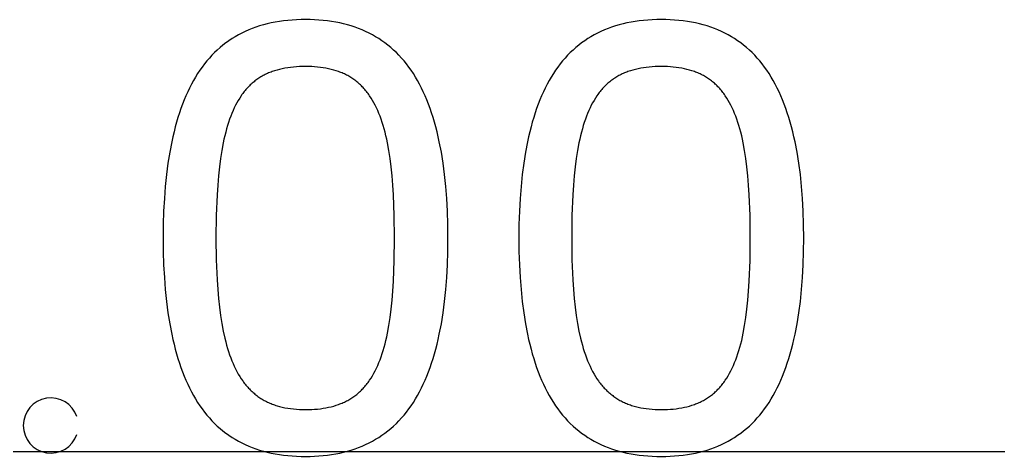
# Model space of a CAD drawing. Extents: x 296 to 1497, y 3 to 304.
# Drawn here: x 1462.85 to 1469.66, y 58.35 to 61.39 of the extents above; entities that cross this region are included whole.
import ezdxf

# ---------------------------------------------------------------- set-up
doc = ezdxf.new("R2010")
doc.units = 0
doc.layers.add('FLAT_PANELS', color=1, linetype='CONTINUOUS')
doc.layers.add('HELP_LINES', color=3, linetype='CONTINUOUS')

msp = doc.modelspace()

# ---------------------------------------------------------------- linework, layer by layer
at = {"layer": 'FLAT_PANELS'}
msp.add_line((1476.484, 58.3782), (1451.084, 58.3782), dxfattribs=at)
at = {"layer": 'HELP_LINES'}
for p, q in [((1464.6844, 61.3769), (1464.6553, 61.3729)), ((1464.714, 61.3802), (1464.6844, 61.3769)), ((1464.7442, 61.3828), (1464.714, 61.3802)), ((1464.7748, 61.3846), (1464.7442, 61.3828)), ((1464.806, 61.3857), (1464.7748, 61.3846)), ((1464.8377, 61.3861), (1464.806, 61.3857)), ((1464.8693, 61.3857), (1464.8377, 61.3861)), ((1464.9004, 61.3846), (1464.8693, 61.3857)), ((1464.9309, 61.3828), (1464.9004, 61.3846)), ((1464.9609, 61.3802), (1464.9309, 61.3828)), ((1464.9904, 61.3769), (1464.9609, 61.3802)), ((1465.0194, 61.3729), (1464.9904, 61.3769)), ((1467.1627, 61.3769), (1467.1336, 61.3729)), ((1467.1923, 61.3802), (1467.1627, 61.3769)), ((1467.2224, 61.3828), (1467.1923, 61.3802)), ((1467.2531, 61.3846), (1467.2224, 61.3828)), ((1467.2843, 61.3857), (1467.2531, 61.3846)), ((1467.316, 61.3861), (1467.2843, 61.3857)), ((1467.3476, 61.3857), (1467.316, 61.3861)), ((1467.3786, 61.3846), (1467.3476, 61.3857)), ((1467.4092, 61.3828), (1467.3786, 61.3846)), ((1467.4392, 61.3802), (1467.4092, 61.3828)), ((1467.4687, 61.3769), (1467.4392, 61.3802)), ((1467.4976, 61.3729), (1467.4687, 61.3769)), ((1464.4419, 61.3141), (1464.4176, 61.3035)), ((1464.4667, 61.324), (1464.4419, 61.3141)), ((1464.4921, 61.3332), (1464.4667, 61.324)), ((1464.5179, 61.3416), (1464.4921, 61.3332)), ((1464.5444, 61.3494), (1464.5179, 61.3416)), ((1464.5713, 61.3563), (1464.5444, 61.3494)), ((1464.5988, 61.3626), (1464.5713, 61.3563)), ((1464.6268, 61.3681), (1464.5988, 61.3626)), ((1464.6553, 61.3729), (1464.6268, 61.3681)), ((1465.0478, 61.3681), (1465.0194, 61.3729)), ((1465.0757, 61.3626), (1465.0478, 61.3681)), ((1465.1031, 61.3563), (1465.0757, 61.3626)), ((1465.13, 61.3494), (1465.1031, 61.3563)), ((1465.1563, 61.3416), (1465.13, 61.3494)), ((1465.1822, 61.3332), (1465.1563, 61.3416)), ((1465.2075, 61.324), (1465.1822, 61.3332)), ((1465.2322, 61.3141), (1465.2075, 61.324)), ((1465.2565, 61.3035), (1465.2322, 61.3141)), ((1466.9201, 61.3141), (1466.8958, 61.3035)), ((1466.945, 61.324), (1466.9201, 61.3141)), ((1466.9703, 61.3332), (1466.945, 61.324)), ((1466.9962, 61.3416), (1466.9703, 61.3332)), ((1467.0226, 61.3494), (1466.9962, 61.3416)), ((1467.0496, 61.3563), (1467.0226, 61.3494)), ((1467.0771, 61.3626), (1467.0496, 61.3563)), ((1467.1051, 61.3681), (1467.0771, 61.3626)), ((1467.1336, 61.3729), (1467.1051, 61.3681)), ((1467.5261, 61.3681), (1467.4976, 61.3729)), ((1467.554, 61.3626), (1467.5261, 61.3681)), ((1467.5814, 61.3563), (1467.554, 61.3626)), ((1467.6083, 61.3494), (1467.5814, 61.3563)), ((1467.6346, 61.3416), (1467.6083, 61.3494)), ((1467.6604, 61.3332), (1467.6346, 61.3416)), ((1467.6857, 61.324), (1467.6604, 61.3332)), ((1467.7105, 61.3141), (1467.6857, 61.324)), ((1467.7347, 61.3035), (1467.7105, 61.3141)), ((1464.304, 61.2392), (1464.2934, 61.2318)), ((1464.3257, 61.2535), (1464.304, 61.2392)), ((1464.3479, 61.2671), (1464.3257, 61.2535)), ((1464.3706, 61.28), (1464.3479, 61.2671)), ((1464.3938, 61.2921), (1464.3706, 61.28)), ((1464.4176, 61.3035), (1464.3938, 61.2921)), ((1465.2802, 61.2921), (1465.2565, 61.3035)), ((1465.3034, 61.28), (1465.2802, 61.2921)), ((1465.3261, 61.2671), (1465.3034, 61.28)), ((1465.3482, 61.2535), (1465.3261, 61.2671)), ((1465.3699, 61.2392), (1465.3482, 61.2535)), ((1465.391, 61.2241), (1465.3699, 61.2392)), ((1466.7823, 61.2392), (1466.7717, 61.2318)), ((1466.8039, 61.2535), (1466.7823, 61.2392)), ((1466.8261, 61.2671), (1466.8039, 61.2535)), ((1466.8488, 61.28), (1466.8261, 61.2671)), ((1466.8721, 61.2921), (1466.8488, 61.28)), ((1466.8958, 61.3035), (1466.8721, 61.2921)), ((1467.7585, 61.2921), (1467.7347, 61.3035)), ((1467.7817, 61.28), (1467.7585, 61.2921)), ((1467.8043, 61.2671), (1467.7817, 61.28)), ((1467.8265, 61.2535), (1467.8043, 61.2671)), ((1467.8481, 61.2392), (1467.8265, 61.2535)), ((1467.8692, 61.2241), (1467.8481, 61.2392)), ((1464.2228, 61.1746), (1464.2038, 61.1566)), ((1464.2423, 61.1918), (1464.2228, 61.1746)), ((1464.2623, 61.2083), (1464.2423, 61.1918)), ((1464.2829, 61.2241), (1464.2623, 61.2083)), ((1464.2934, 61.2318), (1464.2829, 61.2241)), ((1465.4116, 61.2083), (1465.391, 61.2241)), ((1465.4316, 61.1918), (1465.4116, 61.2083)), ((1465.4512, 61.1746), (1465.4316, 61.1918)), ((1465.4702, 61.1566), (1465.4512, 61.1746)), ((1466.701, 61.1746), (1466.682, 61.1566)), ((1466.7206, 61.1918), (1466.701, 61.1746)), ((1466.7406, 61.2083), (1466.7206, 61.1918)), ((1466.7612, 61.2241), (1466.7406, 61.2083)), ((1466.7717, 61.2318), (1466.7612, 61.2241)), ((1467.8898, 61.2083), (1467.8692, 61.2241)), ((1467.9099, 61.1918), (1467.8898, 61.2083)), ((1467.9294, 61.1746), (1467.9099, 61.1918)), ((1467.9484, 61.1566), (1467.9294, 61.1746)), ((1464.1674, 61.1184), (1464.15, 61.0982)), ((1464.1853, 61.1378), (1464.1674, 61.1184)), ((1464.2038, 61.1566), (1464.1853, 61.1378)), ((1465.4887, 61.1378), (1465.4702, 61.1566)), ((1465.5066, 61.1184), (1465.4887, 61.1378)), ((1465.5241, 61.0982), (1465.5066, 61.1184)), ((1466.6456, 61.1184), (1466.6282, 61.0982)), ((1466.6636, 61.1378), (1466.6456, 61.1184)), ((1466.682, 61.1566), (1466.6636, 61.1378)), ((1467.9669, 61.1378), (1467.9484, 61.1566)), ((1467.9849, 61.1184), (1467.9669, 61.1378)), ((1468.0023, 61.0982), (1467.9849, 61.1184)), ((1464.101, 61.0332), (1464.0857, 61.0101)), ((1464.1168, 61.0556), (1464.101, 61.0332)), ((1464.1331, 61.0773), (1464.1168, 61.0556)), ((1464.15, 61.0982), (1464.1331, 61.0773)), ((1464.6395, 61.0353), (1464.6222, 61.0301)), ((1464.6573, 61.0401), (1464.6395, 61.0353)), ((1464.6756, 61.0443), (1464.6573, 61.0401)), ((1464.6943, 61.048), (1464.6756, 61.0443)), ((1464.7135, 61.0513), (1464.6943, 61.048)), ((1464.733, 61.054), (1464.7135, 61.0513)), ((1464.7531, 61.0563), (1464.733, 61.054)), ((1464.7736, 61.058), (1464.7531, 61.0563)), ((1464.7945, 61.0593), (1464.7736, 61.058)), ((1464.8159, 61.06), (1464.7945, 61.0593)), ((1464.8377, 61.0603), (1464.8159, 61.06)), ((1464.8593, 61.06), (1464.8377, 61.0603)), ((1464.8805, 61.0593), (1464.8593, 61.06)), ((1464.9012, 61.058), (1464.8805, 61.0593)), ((1464.9215, 61.0563), (1464.9012, 61.058)), ((1464.9413, 61.054), (1464.9215, 61.0563)), ((1464.9608, 61.0513), (1464.9413, 61.054)), ((1464.9797, 61.048), (1464.9608, 61.0513)), ((1464.9983, 61.0443), (1464.9797, 61.048)), ((1465.0164, 61.0401), (1464.9983, 61.0443)), ((1465.0341, 61.0353), (1465.0164, 61.0401)), ((1465.0514, 61.0301), (1465.0341, 61.0353)), ((1465.541, 61.0773), (1465.5241, 61.0982)), ((1465.5574, 61.0556), (1465.541, 61.0773)), ((1465.5733, 61.0332), (1465.5574, 61.0556)), ((1465.5886, 61.0101), (1465.5733, 61.0332)), ((1466.5792, 61.0332), (1466.564, 61.0101)), ((1466.595, 61.0556), (1466.5792, 61.0332)), ((1466.6114, 61.0773), (1466.595, 61.0556)), ((1466.6282, 61.0982), (1466.6114, 61.0773)), ((1467.1178, 61.0353), (1467.1004, 61.0301)), ((1467.1356, 61.0401), (1467.1178, 61.0353)), ((1467.1539, 61.0443), (1467.1356, 61.0401)), ((1467.1726, 61.048), (1467.1539, 61.0443)), ((1467.1917, 61.0513), (1467.1726, 61.048)), ((1467.2113, 61.054), (1467.1917, 61.0513)), ((1467.2314, 61.0563), (1467.2113, 61.054)), ((1467.2518, 61.058), (1467.2314, 61.0563)), ((1467.2728, 61.0593), (1467.2518, 61.058)), ((1467.2942, 61.06), (1467.2728, 61.0593)), ((1467.316, 61.0603), (1467.2942, 61.06)), ((1467.3376, 61.06), (1467.316, 61.0603)), ((1467.3587, 61.0593), (1467.3376, 61.06)), ((1467.3794, 61.058), (1467.3587, 61.0593)), ((1467.3997, 61.0563), (1467.3794, 61.058)), ((1467.4196, 61.054), (1467.3997, 61.0563)), ((1467.439, 61.0513), (1467.4196, 61.054)), ((1467.458, 61.048), (1467.439, 61.0513)), ((1467.4766, 61.0443), (1467.458, 61.048)), ((1467.4947, 61.0401), (1467.4766, 61.0443)), ((1467.5124, 61.0353), (1467.4947, 61.0401)), ((1467.5296, 61.0301), (1467.5124, 61.0353)), ((1468.0193, 61.0773), (1468.0023, 61.0982)), ((1468.0356, 61.0556), (1468.0193, 61.0773)), ((1468.0515, 61.0332), (1468.0356, 61.0556)), ((1468.0669, 61.0101), (1468.0515, 61.0332)), ((1464.0709, 60.9862), (1464.0566, 60.9615)), ((1464.0857, 61.0101), (1464.0709, 60.9862)), ((1464.499, 60.9696), (1464.4921, 60.9646)), ((1464.506, 60.9745), (1464.499, 60.9696)), ((1464.513, 60.9792), (1464.506, 60.9745)), ((1464.5201, 60.9837), (1464.513, 60.9792)), ((1464.5273, 60.9881), (1464.5201, 60.9837)), ((1464.5347, 60.9923), (1464.5273, 60.9881)), ((1464.5421, 60.9964), (1464.5347, 60.9923)), ((1464.5496, 61.0003), (1464.5421, 60.9964)), ((1464.5572, 61.0041), (1464.5496, 61.0003)), ((1464.5649, 61.0078), (1464.5572, 61.0041)), ((1464.5728, 61.0113), (1464.5649, 61.0078)), ((1464.5807, 61.0148), (1464.5728, 61.0113)), ((1464.5888, 61.0181), (1464.5807, 61.0148)), ((1464.597, 61.0213), (1464.5888, 61.0181)), ((1464.6053, 61.0243), (1464.597, 61.0213)), ((1464.6222, 61.0301), (1464.6053, 61.0243)), ((1465.0682, 61.0243), (1465.0514, 61.0301)), ((1465.0765, 61.0213), (1465.0682, 61.0243)), ((1465.0846, 61.0181), (1465.0765, 61.0213)), ((1465.0926, 61.0148), (1465.0846, 61.0181)), ((1465.1006, 61.0113), (1465.0926, 61.0148)), ((1465.1084, 61.0078), (1465.1006, 61.0113)), ((1465.1161, 61.0041), (1465.1084, 61.0078)), ((1465.1237, 61.0003), (1465.1161, 61.0041)), ((1465.1312, 60.9964), (1465.1237, 61.0003)), ((1465.1386, 60.9923), (1465.1312, 60.9964)), ((1465.1459, 60.9881), (1465.1386, 60.9923)), ((1465.1531, 60.9837), (1465.1459, 60.9881)), ((1465.1603, 60.9792), (1465.1531, 60.9837)), ((1465.1673, 60.9745), (1465.1603, 60.9792)), ((1465.1742, 60.9696), (1465.1673, 60.9745)), ((1465.1811, 60.9646), (1465.1742, 60.9696)), ((1465.6035, 60.9862), (1465.5886, 61.0101)), ((1465.6178, 60.9615), (1465.6035, 60.9862)), ((1466.5492, 60.9862), (1466.5349, 60.9615)), ((1466.564, 61.0101), (1466.5492, 60.9862)), ((1466.9773, 60.9696), (1466.9704, 60.9646)), ((1466.9842, 60.9745), (1466.9773, 60.9696)), ((1466.9913, 60.9792), (1466.9842, 60.9745)), ((1466.9984, 60.9837), (1466.9913, 60.9792)), ((1467.0056, 60.9881), (1466.9984, 60.9837)), ((1467.0129, 60.9923), (1467.0056, 60.9881)), ((1467.0203, 60.9964), (1467.0129, 60.9923)), ((1467.0278, 61.0003), (1467.0203, 60.9964)), ((1467.0355, 61.0041), (1467.0278, 61.0003)), ((1467.0432, 61.0078), (1467.0355, 61.0041)), ((1467.051, 61.0113), (1467.0432, 61.0078)), ((1467.059, 61.0148), (1467.051, 61.0113)), ((1467.0671, 61.0181), (1467.059, 61.0148)), ((1467.0752, 61.0213), (1467.0671, 61.0181)), ((1467.0835, 61.0243), (1467.0752, 61.0213)), ((1467.1004, 61.0301), (1467.0835, 61.0243)), ((1467.5465, 61.0243), (1467.5296, 61.0301)), ((1467.5547, 61.0213), (1467.5465, 61.0243)), ((1467.5629, 61.0181), (1467.5547, 61.0213)), ((1467.5709, 61.0148), (1467.5629, 61.0181)), ((1467.5788, 61.0113), (1467.5709, 61.0148)), ((1467.5867, 61.0078), (1467.5788, 61.0113)), ((1467.5944, 61.0041), (1467.5867, 61.0078)), ((1467.602, 61.0003), (1467.5944, 61.0041)), ((1467.6095, 60.9964), (1467.602, 61.0003)), ((1467.6169, 60.9923), (1467.6095, 60.9964)), ((1467.6242, 60.9881), (1467.6169, 60.9923)), ((1467.6314, 60.9837), (1467.6242, 60.9881)), ((1467.6385, 60.9792), (1467.6314, 60.9837)), ((1467.6456, 60.9745), (1467.6385, 60.9792)), ((1467.6525, 60.9696), (1467.6456, 60.9745)), ((1467.6594, 60.9646), (1467.6525, 60.9696)), ((1468.0817, 60.9862), (1468.0669, 61.0101)), ((1468.0961, 60.9615), (1468.0817, 60.9862)), ((1464.0294, 60.9099), (1464.0165, 60.883)), ((1464.0428, 60.9361), (1464.0294, 60.9099)), ((1464.0566, 60.9615), (1464.0428, 60.9361)), ((1464.4227, 60.8996), (1464.4169, 60.8928)), ((1464.4285, 60.9063), (1464.4227, 60.8996)), ((1464.4345, 60.9128), (1464.4285, 60.9063)), ((1464.4405, 60.9192), (1464.4345, 60.9128)), ((1464.4467, 60.9254), (1464.4405, 60.9192)), ((1464.4529, 60.9315), (1464.4467, 60.9254)), ((1464.4592, 60.9374), (1464.4529, 60.9315)), ((1464.4656, 60.9431), (1464.4592, 60.9374)), ((1464.4721, 60.9488), (1464.4656, 60.9431)), ((1464.4787, 60.9542), (1464.4721, 60.9488)), ((1464.4854, 60.9595), (1464.4787, 60.9542)), ((1464.4921, 60.9646), (1464.4854, 60.9595)), ((1465.1879, 60.9595), (1465.1811, 60.9646)), ((1465.1945, 60.9542), (1465.1879, 60.9595)), ((1465.2011, 60.9488), (1465.1945, 60.9542)), ((1465.2076, 60.9431), (1465.2011, 60.9488)), ((1465.214, 60.9374), (1465.2076, 60.9431)), ((1465.2203, 60.9315), (1465.214, 60.9374)), ((1465.2265, 60.9254), (1465.2203, 60.9315)), ((1465.2327, 60.9192), (1465.2265, 60.9254)), ((1465.2387, 60.9128), (1465.2327, 60.9192)), ((1465.2447, 60.9063), (1465.2387, 60.9128)), ((1465.2505, 60.8996), (1465.2447, 60.9063)), ((1465.2563, 60.8928), (1465.2505, 60.8996)), ((1465.6317, 60.9361), (1465.6178, 60.9615)), ((1465.6452, 60.9099), (1465.6317, 60.9361)), ((1465.6581, 60.883), (1465.6452, 60.9099)), ((1466.5077, 60.9099), (1466.4948, 60.883)), ((1466.521, 60.9361), (1466.5077, 60.9099)), ((1466.5349, 60.9615), (1466.521, 60.9361)), ((1466.9009, 60.8996), (1466.8952, 60.8928)), ((1466.9068, 60.9063), (1466.9009, 60.8996)), ((1466.9128, 60.9128), (1466.9068, 60.9063)), ((1466.9188, 60.9192), (1466.9128, 60.9128)), ((1466.9249, 60.9254), (1466.9188, 60.9192)), ((1466.9311, 60.9315), (1466.9249, 60.9254)), ((1466.9375, 60.9374), (1466.9311, 60.9315)), ((1466.9439, 60.9431), (1466.9375, 60.9374)), ((1466.9504, 60.9488), (1466.9439, 60.9431)), ((1466.957, 60.9542), (1466.9504, 60.9488)), ((1466.9636, 60.9595), (1466.957, 60.9542)), ((1466.9704, 60.9646), (1466.9636, 60.9595)), ((1467.6661, 60.9595), (1467.6594, 60.9646)), ((1467.6728, 60.9542), (1467.6661, 60.9595)), ((1467.6794, 60.9488), (1467.6728, 60.9542)), ((1467.6859, 60.9431), (1467.6794, 60.9488)), ((1467.6923, 60.9374), (1467.6859, 60.9431)), ((1467.6986, 60.9315), (1467.6923, 60.9374)), ((1467.7048, 60.9254), (1467.6986, 60.9315)), ((1467.7109, 60.9192), (1467.7048, 60.9254)), ((1467.717, 60.9128), (1467.7109, 60.9192)), ((1467.7229, 60.9063), (1467.717, 60.9128)), ((1467.7288, 60.8996), (1467.7229, 60.9063)), ((1467.7346, 60.8928), (1467.7288, 60.8996)), ((1468.11, 60.9361), (1468.0961, 60.9615)), ((1468.1234, 60.9099), (1468.11, 60.9361)), ((1468.1364, 60.883), (1468.1234, 60.9099)), ((1464.0041, 60.8553), (1463.9921, 60.8268)), ((1464.0165, 60.883), (1464.0041, 60.8553)), ((1464.3791, 60.8406), (1464.3691, 60.8243)), ((1464.3894, 60.8563), (1464.3791, 60.8406)), ((1464.3947, 60.8639), (1464.3894, 60.8563)), ((1464.4002, 60.8713), (1464.3947, 60.8639)), ((1464.4056, 60.8786), (1464.4002, 60.8713)), ((1464.4112, 60.8858), (1464.4056, 60.8786)), ((1464.4169, 60.8928), (1464.4112, 60.8858)), ((1465.262, 60.8858), (1465.2563, 60.8928)), ((1465.2676, 60.8786), (1465.262, 60.8858)), ((1465.2731, 60.8713), (1465.2676, 60.8786)), ((1465.2785, 60.8639), (1465.2731, 60.8713)), ((1465.2838, 60.8563), (1465.2785, 60.8639)), ((1465.2942, 60.8406), (1465.2838, 60.8563)), ((1465.3042, 60.8243), (1465.2942, 60.8406)), ((1465.6706, 60.8553), (1465.6581, 60.883)), ((1465.6827, 60.8268), (1465.6706, 60.8553)), ((1466.4823, 60.8553), (1466.4704, 60.8268)), ((1466.4948, 60.883), (1466.4823, 60.8553)), ((1466.8573, 60.8406), (1466.8474, 60.8243)), ((1466.8677, 60.8563), (1466.8573, 60.8406)), ((1466.873, 60.8639), (1466.8677, 60.8563)), ((1466.8784, 60.8713), (1466.873, 60.8639)), ((1466.8839, 60.8786), (1466.8784, 60.8713)), ((1466.8895, 60.8858), (1466.8839, 60.8786)), ((1466.8952, 60.8928), (1466.8895, 60.8858)), ((1467.7402, 60.8858), (1467.7346, 60.8928)), ((1467.7458, 60.8786), (1467.7402, 60.8858)), ((1467.7513, 60.8713), (1467.7458, 60.8786)), ((1467.7567, 60.8639), (1467.7513, 60.8713)), ((1467.7621, 60.8563), (1467.7567, 60.8639)), ((1467.7724, 60.8406), (1467.7621, 60.8563)), ((1467.7824, 60.8243), (1467.7724, 60.8406)), ((1468.1489, 60.8553), (1468.1364, 60.883)), ((1468.1609, 60.8268), (1468.1489, 60.8553)), ((1463.9696, 60.7676), (1463.959, 60.7368)), ((1463.9806, 60.7976), (1463.9696, 60.7676)), ((1463.9921, 60.8268), (1463.9806, 60.7976)), ((1464.3413, 60.7718), (1464.3327, 60.753)), ((1464.3502, 60.7899), (1464.3413, 60.7718)), ((1464.3595, 60.8075), (1464.3502, 60.7899)), ((1464.3691, 60.8243), (1464.3595, 60.8075)), ((1465.3138, 60.8075), (1465.3042, 60.8243)), ((1465.3231, 60.7899), (1465.3138, 60.8075)), ((1465.332, 60.7718), (1465.3231, 60.7899)), ((1465.3406, 60.753), (1465.332, 60.7718)), ((1465.6942, 60.7976), (1465.6827, 60.8268)), ((1465.7053, 60.7676), (1465.6942, 60.7976)), ((1465.7159, 60.7368), (1465.7053, 60.7676)), ((1466.4478, 60.7676), (1466.4373, 60.7368)), ((1466.4589, 60.7976), (1466.4478, 60.7676)), ((1466.4704, 60.8268), (1466.4589, 60.7976)), ((1466.8195, 60.7718), (1466.8109, 60.753)), ((1466.8285, 60.7899), (1466.8195, 60.7718)), ((1466.8377, 60.8075), (1466.8285, 60.7899)), ((1466.8474, 60.8243), (1466.8377, 60.8075)), ((1467.7921, 60.8075), (1467.7824, 60.8243)), ((1467.8013, 60.7899), (1467.7921, 60.8075)), ((1467.8103, 60.7718), (1467.8013, 60.7899)), ((1467.8189, 60.753), (1467.8103, 60.7718)), ((1468.1725, 60.7976), (1468.1609, 60.8268)), ((1468.1835, 60.7676), (1468.1725, 60.7976)), ((1468.1941, 60.7368), (1468.1835, 60.7676)), ((1463.9489, 60.7053), (1463.9393, 60.673)), ((1463.959, 60.7368), (1463.9489, 60.7053)), ((1464.3088, 60.6926), (1464.3014, 60.6711)), ((1464.3164, 60.7134), (1464.3088, 60.6926)), ((1464.3244, 60.7335), (1464.3164, 60.7134)), ((1464.3327, 60.753), (1464.3244, 60.7335)), ((1465.3489, 60.7335), (1465.3406, 60.753)), ((1465.3569, 60.7134), (1465.3489, 60.7335)), ((1465.3645, 60.6926), (1465.3569, 60.7134)), ((1465.3718, 60.6711), (1465.3645, 60.6926)), ((1465.726, 60.7053), (1465.7159, 60.7368)), ((1465.7357, 60.673), (1465.726, 60.7053)), ((1466.4272, 60.7053), (1466.4176, 60.673)), ((1466.4373, 60.7368), (1466.4272, 60.7053)), ((1466.787, 60.6926), (1466.7797, 60.6711)), ((1466.7947, 60.7134), (1466.787, 60.6926)), ((1466.8027, 60.7335), (1466.7947, 60.7134)), ((1466.8109, 60.753), (1466.8027, 60.7335)), ((1467.8272, 60.7335), (1467.8189, 60.753)), ((1467.8351, 60.7134), (1467.8272, 60.7335)), ((1467.8428, 60.6926), (1467.8351, 60.7134)), ((1467.8501, 60.6711), (1467.8428, 60.6926)), ((1468.2043, 60.7053), (1468.1941, 60.7368)), ((1468.2139, 60.673), (1468.2043, 60.7053)), ((1463.9302, 60.6399), (1463.9215, 60.6061)), ((1463.9393, 60.673), (1463.9302, 60.6399)), ((1464.2877, 60.6261), (1464.2813, 60.6027)), ((1464.2944, 60.6489), (1464.2877, 60.6261)), ((1464.3014, 60.6711), (1464.2944, 60.6489)), ((1465.3788, 60.6489), (1465.3718, 60.6711)), ((1465.3854, 60.6261), (1465.3788, 60.6489)), ((1465.3917, 60.6027), (1465.3854, 60.6261)), ((1465.7449, 60.6399), (1465.7357, 60.673)), ((1465.7536, 60.6061), (1465.7449, 60.6399)), ((1466.4084, 60.6399), (1466.3998, 60.6061)), ((1466.4176, 60.673), (1466.4084, 60.6399)), ((1466.766, 60.6261), (1466.7596, 60.6027)), ((1466.7727, 60.6489), (1466.766, 60.6261)), ((1466.7797, 60.6711), (1466.7727, 60.6489)), ((1467.857, 60.6489), (1467.8501, 60.6711)), ((1467.8637, 60.6261), (1467.857, 60.6489)), ((1467.87, 60.6027), (1467.8637, 60.6261)), ((1468.2231, 60.6399), (1468.2139, 60.673)), ((1468.2319, 60.6061), (1468.2231, 60.6399)), ((1463.9133, 60.5715), (1463.9055, 60.5362)), ((1463.9215, 60.6061), (1463.9133, 60.5715)), ((1464.2753, 60.5785), (1464.2695, 60.5537)), ((1464.2813, 60.6027), (1464.2753, 60.5785)), ((1465.3977, 60.5785), (1465.3917, 60.6027)), ((1465.4034, 60.5537), (1465.3977, 60.5785)), ((1465.7619, 60.5715), (1465.7536, 60.6061)), ((1465.7696, 60.5362), (1465.7619, 60.5715)), ((1466.3915, 60.5715), (1466.3838, 60.5362)), ((1466.3998, 60.6061), (1466.3915, 60.5715)), ((1466.7535, 60.5785), (1466.7478, 60.5537)), ((1466.7596, 60.6027), (1466.7535, 60.5785)), ((1467.876, 60.5785), (1467.87, 60.6027)), ((1467.8817, 60.5537), (1467.876, 60.5785)), ((1468.2401, 60.5715), (1468.2319, 60.6061)), ((1468.2479, 60.5362), (1468.2401, 60.5715)), ((1463.9055, 60.5362), (1463.8915, 60.4632)), ((1464.2641, 60.5283), (1464.2542, 60.4753)), ((1464.2695, 60.5537), (1464.2641, 60.5283)), ((1465.4088, 60.5283), (1465.4034, 60.5537)), ((1465.4185, 60.4753), (1465.4088, 60.5283)), ((1465.7838, 60.4632), (1465.7696, 60.5362)), ((1466.3838, 60.5362), (1466.3697, 60.4632)), ((1466.7423, 60.5283), (1466.7324, 60.4753)), ((1466.7478, 60.5537), (1466.7423, 60.5283)), ((1467.887, 60.5283), (1467.8817, 60.5537)), ((1467.8967, 60.4753), (1467.887, 60.5283)), ((1468.262, 60.4632), (1468.2479, 60.5362)), ((1463.8915, 60.4632), (1463.8793, 60.3871)), ((1464.2455, 60.4197), (1464.238, 60.3613)), ((1464.2542, 60.4753), (1464.2455, 60.4197)), ((1465.4269, 60.4197), (1465.4185, 60.4753)), ((1465.4341, 60.3613), (1465.4269, 60.4197)), ((1465.796, 60.3871), (1465.7838, 60.4632)), ((1466.3697, 60.4632), (1466.3575, 60.3871)), ((1466.7238, 60.4197), (1466.7163, 60.3613)), ((1466.7324, 60.4753), (1466.7238, 60.4197)), ((1467.9051, 60.4197), (1467.8967, 60.4753)), ((1467.9124, 60.3613), (1467.9051, 60.4197)), ((1468.2743, 60.3871), (1468.262, 60.4632)), ((1463.8793, 60.3871), (1463.869, 60.308)), ((1464.238, 60.3613), (1464.2315, 60.2998)), ((1465.4404, 60.2998), (1465.4341, 60.3613)), ((1465.8064, 60.308), (1465.796, 60.3871)), ((1466.3575, 60.3871), (1466.3472, 60.308)), ((1466.7163, 60.3613), (1466.7098, 60.2998)), ((1467.9187, 60.2998), (1467.9124, 60.3613)), ((1468.2847, 60.308), (1468.2743, 60.3871)), ((1463.869, 60.308), (1463.8605, 60.2258)), ((1464.2315, 60.2998), (1464.226, 60.2352)), ((1465.4458, 60.2352), (1465.4404, 60.2998)), ((1465.8149, 60.2258), (1465.8064, 60.308)), ((1466.3472, 60.308), (1466.3388, 60.2258)), ((1466.7098, 60.2998), (1466.7043, 60.2352)), ((1467.924, 60.2352), (1467.9187, 60.2998)), ((1468.2931, 60.2258), (1468.2847, 60.308)), ((1463.8605, 60.2258), (1463.8539, 60.1406)), ((1464.226, 60.2352), (1464.2215, 60.1676)), ((1465.4501, 60.1676), (1465.4458, 60.2352)), ((1465.8215, 60.1406), (1465.8149, 60.2258)), ((1466.3388, 60.2258), (1466.3322, 60.1406)), ((1466.7043, 60.2352), (1466.6998, 60.1676)), ((1467.9284, 60.1676), (1467.924, 60.2352)), ((1468.2997, 60.1406), (1468.2931, 60.2258)), ((1464.2215, 60.1676), (1464.2155, 60.0232)), ((1465.4559, 60.0232), (1465.4501, 60.1676)), ((1466.6998, 60.1676), (1466.6938, 60.0232)), ((1467.9342, 60.0232), (1467.9284, 60.1676)), ((1463.8539, 60.1406), (1463.8492, 60.0523)), ((1465.8262, 60.0523), (1465.8215, 60.1406)), ((1466.3322, 60.1406), (1466.3275, 60.0523)), ((1468.3045, 60.0523), (1468.2997, 60.1406)), ((1463.8492, 60.0523), (1463.8464, 59.961)), ((1464.2155, 60.0232), (1464.2135, 59.8666)), ((1465.4579, 59.8666), (1465.4559, 60.0232)), ((1465.829, 59.961), (1465.8262, 60.0523)), ((1466.3275, 60.0523), (1466.3247, 59.961)), ((1466.6938, 60.0232), (1466.6918, 59.8666)), ((1467.9361, 59.8666), (1467.9342, 60.0232)), ((1468.3073, 59.961), (1468.3045, 60.0523)), ((1463.8464, 59.961), (1463.8455, 59.8666)), ((1465.83, 59.8666), (1465.829, 59.961)), ((1466.3247, 59.961), (1466.3238, 59.8666)), ((1468.3082, 59.8666), (1468.3073, 59.961)), ((1463.8455, 59.8666), (1463.8464, 59.7722)), ((1464.2135, 59.8666), (1464.2155, 59.7151)), ((1465.4559, 59.7099), (1465.4579, 59.8666)), ((1465.829, 59.7722), (1465.83, 59.8666)), ((1466.3238, 59.8666), (1466.3247, 59.7722)), ((1466.6918, 59.8666), (1466.6938, 59.7151)), ((1467.9342, 59.7099), (1467.9361, 59.8666)), ((1468.3073, 59.7722), (1468.3082, 59.8666)), ((1463.8464, 59.7722), (1463.8492, 59.6808)), ((1465.8262, 59.6808), (1465.829, 59.7722)), ((1466.3247, 59.7722), (1466.3275, 59.6808)), ((1468.3045, 59.6808), (1468.3073, 59.7722)), ((1463.8492, 59.6808), (1463.8539, 59.5925)), ((1464.2155, 59.7151), (1464.2215, 59.5747)), ((1465.4501, 59.5655), (1465.4559, 59.7099)), ((1465.8215, 59.5925), (1465.8262, 59.6808)), ((1466.3275, 59.6808), (1466.3322, 59.5925)), ((1466.6938, 59.7151), (1466.6998, 59.5747)), ((1467.9284, 59.5655), (1467.9342, 59.7099)), ((1468.2997, 59.5925), (1468.3045, 59.6808)), ((1463.8539, 59.5925), (1463.8605, 59.5073)), ((1464.2215, 59.5747), (1464.226, 59.5086)), ((1465.4458, 59.4979), (1465.4501, 59.5655)), ((1465.8149, 59.5073), (1465.8215, 59.5925)), ((1466.3322, 59.5925), (1466.3388, 59.5073)), ((1466.6998, 59.5747), (1466.7043, 59.5086)), ((1467.924, 59.4979), (1467.9284, 59.5655)), ((1468.2931, 59.5073), (1468.2997, 59.5925)), ((1463.8605, 59.5073), (1463.869, 59.4251)), ((1464.226, 59.5086), (1464.2315, 59.4453)), ((1465.4404, 59.4333), (1465.4458, 59.4979)), ((1465.8064, 59.4251), (1465.8149, 59.5073)), ((1466.3388, 59.5073), (1466.3472, 59.4251)), ((1466.7043, 59.5086), (1466.7098, 59.4453)), ((1467.9187, 59.4333), (1467.924, 59.4979)), ((1468.2847, 59.4251), (1468.2931, 59.5073)), ((1463.869, 59.4251), (1463.8793, 59.346)), ((1464.2315, 59.4453), (1464.238, 59.3847)), ((1465.4341, 59.3718), (1465.4404, 59.4333)), ((1465.796, 59.346), (1465.8064, 59.4251)), ((1466.3472, 59.4251), (1466.3575, 59.346)), ((1466.7098, 59.4453), (1466.7163, 59.3847)), ((1467.9124, 59.3718), (1467.9187, 59.4333)), ((1468.2743, 59.346), (1468.2847, 59.4251)), ((1463.8793, 59.346), (1463.8915, 59.27)), ((1464.238, 59.3847), (1464.2455, 59.3269)), ((1465.4269, 59.3134), (1465.4341, 59.3718)), ((1465.7838, 59.27), (1465.796, 59.346)), ((1466.3575, 59.346), (1466.3697, 59.27)), ((1466.7163, 59.3847), (1466.7238, 59.3269)), ((1467.9051, 59.3134), (1467.9124, 59.3718)), ((1468.262, 59.27), (1468.2743, 59.346)), ((1463.8915, 59.27), (1463.9055, 59.197)), ((1464.2455, 59.3269), (1464.2542, 59.2717)), ((1464.2542, 59.2717), (1464.2641, 59.2191)), ((1465.4185, 59.2578), (1465.4269, 59.3134)), ((1465.7696, 59.197), (1465.7838, 59.27)), ((1466.3697, 59.27), (1466.3838, 59.197)), ((1466.7238, 59.3269), (1466.7324, 59.2717)), ((1466.7324, 59.2717), (1466.7423, 59.2191)), ((1467.8967, 59.2578), (1467.9051, 59.3134)), ((1468.2479, 59.197), (1468.262, 59.27)), ((1463.9055, 59.197), (1463.9133, 59.1616)), ((1464.2641, 59.2191), (1464.2753, 59.1689)), ((1465.4034, 59.1794), (1465.4088, 59.2049)), ((1465.4088, 59.2049), (1465.4185, 59.2578)), ((1465.7619, 59.1616), (1465.7696, 59.197)), ((1466.3838, 59.197), (1466.3915, 59.1616)), ((1466.7423, 59.2191), (1466.7535, 59.1689)), ((1467.8817, 59.1794), (1467.887, 59.2049)), ((1467.887, 59.2049), (1467.8967, 59.2578)), ((1468.2401, 59.1616), (1468.2479, 59.197)), ((1463.9133, 59.1616), (1463.9215, 59.1271)), ((1463.9215, 59.1271), (1463.9302, 59.0932)), ((1464.2753, 59.1689), (1464.2813, 59.1447)), ((1464.2813, 59.1447), (1464.2877, 59.1212)), ((1465.3854, 59.107), (1465.3917, 59.1305)), ((1465.3917, 59.1305), (1465.3977, 59.1546)), ((1465.3977, 59.1546), (1465.4034, 59.1794)), ((1465.7449, 59.0932), (1465.7536, 59.1271)), ((1465.7536, 59.1271), (1465.7619, 59.1616)), ((1466.3915, 59.1616), (1466.3998, 59.1271)), ((1466.3998, 59.1271), (1466.4084, 59.0932)), ((1466.7535, 59.1689), (1466.7596, 59.1447)), ((1466.7596, 59.1447), (1466.766, 59.1212)), ((1467.8637, 59.107), (1467.87, 59.1305)), ((1467.87, 59.1305), (1467.876, 59.1546)), ((1467.876, 59.1546), (1467.8817, 59.1794)), ((1468.2231, 59.0932), (1468.2319, 59.1271)), ((1468.2319, 59.1271), (1468.2401, 59.1616)), ((1463.9302, 59.0932), (1463.9393, 59.0602)), ((1463.9393, 59.0602), (1463.9489, 59.0279)), ((1464.2877, 59.1212), (1464.2944, 59.0983)), ((1464.2944, 59.0983), (1464.3014, 59.0761)), ((1464.3014, 59.0761), (1464.3088, 59.0544)), ((1465.3645, 59.0406), (1465.3718, 59.0621)), ((1465.3718, 59.0621), (1465.3788, 59.0842)), ((1465.3788, 59.0842), (1465.3854, 59.107)), ((1465.726, 59.0279), (1465.7357, 59.0602)), ((1465.7357, 59.0602), (1465.7449, 59.0932)), ((1466.4084, 59.0932), (1466.4176, 59.0602)), ((1466.4176, 59.0602), (1466.4272, 59.0279)), ((1466.766, 59.1212), (1466.7727, 59.0983)), ((1466.7727, 59.0983), (1466.7797, 59.0761)), ((1466.7797, 59.0761), (1466.787, 59.0544)), ((1467.8428, 59.0406), (1467.8501, 59.0621)), ((1467.8501, 59.0621), (1467.857, 59.0842)), ((1467.857, 59.0842), (1467.8637, 59.107)), ((1468.2043, 59.0279), (1468.2139, 59.0602)), ((1468.2139, 59.0602), (1468.2231, 59.0932)), ((1463.9489, 59.0279), (1463.959, 58.9964)), ((1463.959, 58.9964), (1463.9696, 58.9656)), ((1464.3088, 59.0544), (1464.3164, 59.0334)), ((1464.3164, 59.0334), (1464.3244, 59.0131)), ((1464.3244, 59.0131), (1464.3327, 58.9933)), ((1464.3327, 58.9933), (1464.3413, 58.9742)), ((1465.3406, 58.9801), (1465.3489, 58.9996)), ((1465.3489, 58.9996), (1465.3569, 59.0198)), ((1465.3569, 59.0198), (1465.3645, 59.0406)), ((1465.7053, 58.9656), (1465.7159, 58.9964)), ((1465.7159, 58.9964), (1465.726, 59.0279)), ((1466.4272, 59.0279), (1466.4373, 58.9964)), ((1466.4373, 58.9964), (1466.4478, 58.9656)), ((1466.787, 59.0544), (1466.7947, 59.0334)), ((1466.7947, 59.0334), (1466.8027, 59.0131)), ((1466.8027, 59.0131), (1466.8109, 58.9933)), ((1466.8109, 58.9933), (1466.8195, 58.9742)), ((1467.8189, 58.9801), (1467.8272, 58.9996)), ((1467.8272, 58.9996), (1467.8351, 59.0198)), ((1467.8351, 59.0198), (1467.8428, 59.0406)), ((1468.1835, 58.9656), (1468.1941, 58.9964)), ((1468.1941, 58.9964), (1468.2043, 59.0279)), ((1463.9696, 58.9656), (1463.9806, 58.9356)), ((1463.9806, 58.9356), (1463.9921, 58.9064)), ((1464.3413, 58.9742), (1464.3502, 58.9557)), ((1464.3502, 58.9557), (1464.3595, 58.9378)), ((1464.3595, 58.9378), (1464.3691, 58.9205)), ((1464.3691, 58.9205), (1464.3791, 58.9039)), ((1465.3042, 58.9088), (1465.3138, 58.9257)), ((1465.3138, 58.9257), (1465.3231, 58.9432)), ((1465.3231, 58.9432), (1465.332, 58.9613)), ((1465.332, 58.9613), (1465.3406, 58.9801)), ((1465.6827, 58.9064), (1465.6942, 58.9356)), ((1465.6942, 58.9356), (1465.7053, 58.9656)), ((1466.4478, 58.9656), (1466.4589, 58.9356)), ((1466.4589, 58.9356), (1466.4704, 58.9064)), ((1466.8195, 58.9742), (1466.8285, 58.9557)), ((1466.8285, 58.9557), (1466.8377, 58.9378)), ((1466.8377, 58.9378), (1466.8474, 58.9205)), ((1466.8474, 58.9205), (1466.8573, 58.9039)), ((1467.7824, 58.9088), (1467.7921, 58.9257)), ((1467.7921, 58.9257), (1467.8013, 58.9432)), ((1467.8013, 58.9432), (1467.8103, 58.9613)), ((1467.8103, 58.9613), (1467.8189, 58.9801)), ((1468.1609, 58.9064), (1468.1725, 58.9356)), ((1468.1725, 58.9356), (1468.1835, 58.9656)), ((1463.9921, 58.9064), (1464.0041, 58.8779)), ((1464.0041, 58.8779), (1464.0165, 58.8502)), ((1464.3791, 58.9039), (1464.3894, 58.8878)), ((1464.3894, 58.8878), (1464.4002, 58.8723)), ((1464.4002, 58.8723), (1464.4056, 58.8648)), ((1464.4056, 58.8648), (1464.4112, 58.8574)), ((1464.4112, 58.8574), (1464.4169, 58.8502)), ((1465.262, 58.8474), (1465.2676, 58.8545)), ((1465.2676, 58.8545), (1465.2731, 58.8618)), ((1465.2731, 58.8618), (1465.2785, 58.8692)), ((1465.2785, 58.8692), (1465.2838, 58.8768)), ((1465.2838, 58.8768), (1465.2942, 58.8925)), ((1465.2942, 58.8925), (1465.3042, 58.9088)), ((1465.6581, 58.8502), (1465.6706, 58.8779)), ((1465.6706, 58.8779), (1465.6827, 58.9064)), ((1466.4704, 58.9064), (1466.4823, 58.8779)), ((1466.4823, 58.8779), (1466.4948, 58.8502)), ((1466.8573, 58.9039), (1466.8677, 58.8878)), ((1466.8677, 58.8878), (1466.8784, 58.8723)), ((1466.8784, 58.8723), (1466.8839, 58.8648)), ((1466.8839, 58.8648), (1466.8895, 58.8574)), ((1466.8895, 58.8574), (1466.8952, 58.8502)), ((1467.7402, 58.8474), (1467.7458, 58.8545)), ((1467.7458, 58.8545), (1467.7513, 58.8618)), ((1467.7513, 58.8618), (1467.7567, 58.8692)), ((1467.7567, 58.8692), (1467.7621, 58.8768)), ((1467.7621, 58.8768), (1467.7724, 58.8925)), ((1467.7724, 58.8925), (1467.7824, 58.9088)), ((1468.1364, 58.8502), (1468.1489, 58.8779)), ((1468.1489, 58.8779), (1468.1609, 58.9064)), ((1464.0165, 58.8502), (1464.0294, 58.8233)), ((1464.0294, 58.8233), (1464.0428, 58.7971)), ((1464.0428, 58.7971), (1464.0566, 58.7717)), ((1464.4169, 58.8502), (1464.4227, 58.8431)), ((1464.4227, 58.8431), (1464.4285, 58.8362)), ((1464.4285, 58.8362), (1464.4345, 58.8295)), ((1464.4345, 58.8295), (1464.4405, 58.8228)), ((1464.4405, 58.8228), (1464.4467, 58.8164)), ((1464.4467, 58.8164), (1464.4529, 58.8101)), ((1464.4529, 58.8101), (1464.4592, 58.8039)), ((1464.4592, 58.8039), (1464.4656, 58.7979)), ((1464.4656, 58.7979), (1464.4721, 58.792)), ((1464.4721, 58.792), (1464.4787, 58.7863)), ((1464.4787, 58.7863), (1464.4854, 58.7807)), ((1465.1945, 58.7789), (1465.2011, 58.7844)), ((1465.2011, 58.7844), (1465.2076, 58.79)), ((1465.2076, 58.79), (1465.214, 58.7957)), ((1465.214, 58.7957), (1465.2203, 58.8017)), ((1465.2203, 58.8017), (1465.2265, 58.8077)), ((1465.2265, 58.8077), (1465.2327, 58.8139)), ((1465.2327, 58.8139), (1465.2387, 58.8203)), ((1465.2387, 58.8203), (1465.2447, 58.8269)), ((1465.2447, 58.8269), (1465.2505, 58.8335)), ((1465.2505, 58.8335), (1465.2563, 58.8404)), ((1465.2563, 58.8404), (1465.262, 58.8474)), ((1465.6178, 58.7717), (1465.6317, 58.7971)), ((1465.6317, 58.7971), (1465.6452, 58.8233)), ((1465.6452, 58.8233), (1465.6581, 58.8502)), ((1466.4948, 58.8502), (1466.5077, 58.8233)), ((1466.5077, 58.8233), (1466.521, 58.7971)), ((1466.521, 58.7971), (1466.5349, 58.7717)), ((1466.8952, 58.8502), (1466.9009, 58.8431)), ((1466.9009, 58.8431), (1466.9068, 58.8362)), ((1466.9068, 58.8362), (1466.9128, 58.8295)), ((1466.9128, 58.8295), (1466.9188, 58.8228)), ((1466.9188, 58.8228), (1466.9249, 58.8164)), ((1466.9249, 58.8164), (1466.9311, 58.8101)), ((1466.9311, 58.8101), (1466.9375, 58.8039)), ((1466.9375, 58.8039), (1466.9439, 58.7979)), ((1466.9439, 58.7979), (1466.9504, 58.792)), ((1466.9504, 58.792), (1466.957, 58.7863)), ((1466.957, 58.7863), (1466.9636, 58.7807)), ((1467.6728, 58.7789), (1467.6794, 58.7844)), ((1467.6794, 58.7844), (1467.6859, 58.79)), ((1467.6859, 58.79), (1467.6923, 58.7957)), ((1467.6923, 58.7957), (1467.6986, 58.8017)), ((1467.6986, 58.8017), (1467.7048, 58.8077)), ((1467.7048, 58.8077), (1467.7109, 58.8139)), ((1467.7109, 58.8139), (1467.717, 58.8203)), ((1467.717, 58.8203), (1467.7229, 58.8269)), ((1467.7229, 58.8269), (1467.7288, 58.8335)), ((1467.7288, 58.8335), (1467.7346, 58.8404)), ((1467.7346, 58.8404), (1467.7402, 58.8474)), ((1468.0961, 58.7717), (1468.11, 58.7971)), ((1468.11, 58.7971), (1468.1234, 58.8233)), ((1468.1234, 58.8233), (1468.1364, 58.8502)), ((1464.0566, 58.7717), (1464.0709, 58.7471)), ((1464.0709, 58.7471), (1464.0857, 58.7232)), ((1464.0857, 58.7232), (1464.101, 58.7001)), ((1464.4854, 58.7807), (1464.4921, 58.7753)), ((1464.4921, 58.7753), (1464.499, 58.77)), ((1464.499, 58.77), (1464.506, 58.7649)), ((1464.506, 58.7649), (1464.513, 58.7599)), ((1464.513, 58.7599), (1464.5201, 58.7551)), ((1464.5201, 58.7551), (1464.5273, 58.7505)), ((1464.5273, 58.7505), (1464.5347, 58.7459)), ((1464.5347, 58.7459), (1464.5421, 58.7416)), ((1464.5421, 58.7416), (1464.5496, 58.7373)), ((1464.5496, 58.7373), (1464.5572, 58.7332)), ((1464.5572, 58.7332), (1464.5649, 58.7293)), ((1464.5649, 58.7293), (1464.5728, 58.7255)), ((1464.5728, 58.7255), (1464.5807, 58.7218)), ((1464.5807, 58.7218), (1464.5888, 58.7182)), ((1464.5888, 58.7182), (1464.597, 58.7148)), ((1464.597, 58.7148), (1464.6053, 58.7115)), ((1465.0765, 58.7119), (1465.0846, 58.715)), ((1465.0846, 58.715), (1465.0926, 58.7184)), ((1465.0926, 58.7184), (1465.1006, 58.7218)), ((1465.1006, 58.7218), (1465.1084, 58.7253)), ((1465.1084, 58.7253), (1465.1161, 58.729)), ((1465.1161, 58.729), (1465.1237, 58.7328)), ((1465.1237, 58.7328), (1465.1312, 58.7368)), ((1465.1312, 58.7368), (1465.1386, 58.7408)), ((1465.1386, 58.7408), (1465.1459, 58.7451)), ((1465.1459, 58.7451), (1465.1531, 58.7494)), ((1465.1531, 58.7494), (1465.1603, 58.754)), ((1465.1603, 58.754), (1465.1673, 58.7587)), ((1465.1673, 58.7587), (1465.1742, 58.7635)), ((1465.1742, 58.7635), (1465.1811, 58.7685)), ((1465.1811, 58.7685), (1465.1879, 58.7736)), ((1465.1879, 58.7736), (1465.1945, 58.7789)), ((1465.5733, 58.7001), (1465.5886, 58.7232)), ((1465.5886, 58.7232), (1465.6035, 58.7471)), ((1465.6035, 58.7471), (1465.6178, 58.7717)), ((1466.5349, 58.7717), (1466.5492, 58.7471)), ((1466.5492, 58.7471), (1466.564, 58.7232)), ((1466.564, 58.7232), (1466.5792, 58.7001)), ((1466.9636, 58.7807), (1466.9704, 58.7753)), ((1466.9704, 58.7753), (1466.9773, 58.77)), ((1466.9773, 58.77), (1466.9842, 58.7649)), ((1466.9842, 58.7649), (1466.9913, 58.7599)), ((1466.9913, 58.7599), (1466.9984, 58.7551)), ((1466.9984, 58.7551), (1467.0056, 58.7505)), ((1467.0056, 58.7505), (1467.0129, 58.7459)), ((1467.0129, 58.7459), (1467.0203, 58.7416)), ((1467.0203, 58.7416), (1467.0278, 58.7373)), ((1467.0278, 58.7373), (1467.0355, 58.7332)), ((1467.0355, 58.7332), (1467.0432, 58.7293)), ((1467.0432, 58.7293), (1467.051, 58.7255)), ((1467.051, 58.7255), (1467.059, 58.7218)), ((1467.059, 58.7218), (1467.0671, 58.7182)), ((1467.0671, 58.7182), (1467.0752, 58.7148)), ((1467.0752, 58.7148), (1467.0835, 58.7115)), ((1467.5547, 58.7119), (1467.5629, 58.715)), ((1467.5629, 58.715), (1467.5709, 58.7184)), ((1467.5709, 58.7184), (1467.5788, 58.7218)), ((1467.5788, 58.7218), (1467.5867, 58.7253)), ((1467.5867, 58.7253), (1467.5944, 58.729)), ((1467.5944, 58.729), (1467.602, 58.7328)), ((1467.602, 58.7328), (1467.6095, 58.7368)), ((1467.6095, 58.7368), (1467.6169, 58.7408)), ((1467.6169, 58.7408), (1467.6242, 58.7451)), ((1467.6242, 58.7451), (1467.6314, 58.7494)), ((1467.6314, 58.7494), (1467.6385, 58.754)), ((1467.6385, 58.754), (1467.6456, 58.7587)), ((1467.6456, 58.7587), (1467.6525, 58.7635)), ((1467.6525, 58.7635), (1467.6594, 58.7685)), ((1467.6594, 58.7685), (1467.6661, 58.7736)), ((1467.6661, 58.7736), (1467.6728, 58.7789)), ((1468.0515, 58.7001), (1468.0669, 58.7232)), ((1468.0669, 58.7232), (1468.0817, 58.7471)), ((1468.0817, 58.7471), (1468.0961, 58.7717)), ((1464.101, 58.7001), (1464.1168, 58.6777)), ((1464.1168, 58.6777), (1464.1331, 58.6561)), ((1464.1331, 58.6561), (1464.15, 58.6351)), ((1464.6053, 58.7115), (1464.6137, 58.7084)), ((1464.6137, 58.7084), (1464.6222, 58.7053)), ((1464.6222, 58.7053), (1464.6308, 58.7024)), ((1464.6308, 58.7024), (1464.6395, 58.6997)), ((1464.6395, 58.6997), (1464.6573, 58.6946)), ((1464.6573, 58.6946), (1464.6756, 58.69)), ((1464.6756, 58.69), (1464.6943, 58.686)), ((1464.6943, 58.686), (1464.7135, 58.6825)), ((1464.7135, 58.6825), (1464.733, 58.6796)), ((1464.733, 58.6796), (1464.7531, 58.6771)), ((1464.7531, 58.6771), (1464.7736, 58.6753)), ((1464.7736, 58.6753), (1464.7945, 58.6739)), ((1464.7945, 58.6739), (1464.8159, 58.6731)), ((1464.8159, 58.6731), (1464.8377, 58.6729)), ((1464.8377, 58.6729), (1464.8593, 58.6731)), ((1464.8593, 58.6731), (1464.8805, 58.6739)), ((1464.8805, 58.6739), (1464.9012, 58.6751)), ((1464.9012, 58.6751), (1464.9215, 58.6768)), ((1464.9215, 58.6768), (1464.9413, 58.6791)), ((1464.9413, 58.6791), (1464.9608, 58.6818)), ((1464.9608, 58.6818), (1464.9797, 58.6851)), ((1464.9797, 58.6851), (1464.9983, 58.6888)), ((1464.9983, 58.6888), (1465.0164, 58.6931)), ((1465.0164, 58.6931), (1465.0341, 58.6978)), ((1465.0341, 58.6978), (1465.0514, 58.7031)), ((1465.0514, 58.7031), (1465.0682, 58.7088)), ((1465.0682, 58.7088), (1465.0765, 58.7119)), ((1465.5241, 58.6351), (1465.541, 58.6561)), ((1465.541, 58.6561), (1465.5574, 58.6777)), ((1465.5574, 58.6777), (1465.5733, 58.7001)), ((1466.5792, 58.7001), (1466.595, 58.6777)), ((1466.595, 58.6777), (1466.6114, 58.6561)), ((1466.6114, 58.6561), (1466.6282, 58.6351)), ((1467.0835, 58.7115), (1467.0919, 58.7084)), ((1467.0919, 58.7084), (1467.1004, 58.7053)), ((1467.1004, 58.7053), (1467.1091, 58.7024)), ((1467.1091, 58.7024), (1467.1178, 58.6997)), ((1467.1178, 58.6997), (1467.1356, 58.6946)), ((1467.1356, 58.6946), (1467.1539, 58.69)), ((1467.1539, 58.69), (1467.1726, 58.686)), ((1467.1726, 58.686), (1467.1917, 58.6825)), ((1467.1917, 58.6825), (1467.2113, 58.6796)), ((1467.2113, 58.6796), (1467.2314, 58.6771)), ((1467.2314, 58.6771), (1467.2518, 58.6753)), ((1467.2518, 58.6753), (1467.2728, 58.6739)), ((1467.2728, 58.6739), (1467.2942, 58.6731)), ((1467.2942, 58.6731), (1467.316, 58.6729)), ((1467.316, 58.6729), (1467.3376, 58.6731)), ((1467.3376, 58.6731), (1467.3587, 58.6739)), ((1467.3587, 58.6739), (1467.3794, 58.6751)), ((1467.3794, 58.6751), (1467.3997, 58.6768)), ((1467.3997, 58.6768), (1467.4196, 58.6791)), ((1467.4196, 58.6791), (1467.439, 58.6818)), ((1467.439, 58.6818), (1467.458, 58.6851)), ((1467.458, 58.6851), (1467.4766, 58.6888)), ((1467.4766, 58.6888), (1467.4947, 58.6931)), ((1467.4947, 58.6931), (1467.5124, 58.6978)), ((1467.5124, 58.6978), (1467.5296, 58.7031)), ((1467.5296, 58.7031), (1467.5465, 58.7088)), ((1467.5465, 58.7088), (1467.5547, 58.7119)), ((1468.0023, 58.6351), (1468.0193, 58.6561)), ((1468.0193, 58.6561), (1468.0356, 58.6777)), ((1468.0356, 58.6777), (1468.0515, 58.7001)), ((1464.15, 58.6351), (1464.1674, 58.6149)), ((1464.1674, 58.6149), (1464.1853, 58.5955)), ((1464.1853, 58.5955), (1464.2038, 58.5768)), ((1465.4702, 58.5768), (1465.4887, 58.5955)), ((1465.4887, 58.5955), (1465.5066, 58.6149)), ((1465.5066, 58.6149), (1465.5241, 58.6351)), ((1466.6282, 58.6351), (1466.6456, 58.6149)), ((1466.6456, 58.6149), (1466.6636, 58.5955)), ((1466.6636, 58.5955), (1466.682, 58.5768)), ((1467.9484, 58.5768), (1467.9669, 58.5955)), ((1467.9669, 58.5955), (1467.9849, 58.6149)), ((1467.9849, 58.6149), (1468.0023, 58.6351)), ((1464.2038, 58.5768), (1464.2228, 58.5588)), ((1464.2228, 58.5588), (1464.2423, 58.5415)), ((1464.2423, 58.5415), (1464.2623, 58.525)), ((1464.2623, 58.525), (1464.2829, 58.5092)), ((1465.391, 58.5092), (1465.4116, 58.525)), ((1465.4116, 58.525), (1465.4316, 58.5415)), ((1465.4316, 58.5415), (1465.4512, 58.5588)), ((1465.4512, 58.5588), (1465.4702, 58.5768)), ((1466.682, 58.5768), (1466.701, 58.5588)), ((1466.701, 58.5588), (1466.7206, 58.5415)), ((1466.7206, 58.5415), (1466.7406, 58.525)), ((1466.7406, 58.525), (1466.7612, 58.5092)), ((1467.8692, 58.5092), (1467.8898, 58.525)), ((1467.8898, 58.525), (1467.9099, 58.5415)), ((1467.9099, 58.5415), (1467.9294, 58.5588)), ((1467.9294, 58.5588), (1467.9484, 58.5768)), ((1464.2829, 58.5092), (1464.2934, 58.5016)), ((1464.2934, 58.5016), (1464.304, 58.4942)), ((1464.304, 58.4942), (1464.3257, 58.4799)), ((1464.3257, 58.4799), (1464.3479, 58.4663)), ((1464.3479, 58.4663), (1464.3706, 58.4534)), ((1464.3706, 58.4534), (1464.3938, 58.4413)), ((1465.2802, 58.4413), (1465.3034, 58.4534)), ((1465.3034, 58.4534), (1465.3261, 58.4663)), ((1465.3261, 58.4663), (1465.3482, 58.4799)), ((1465.3482, 58.4799), (1465.3699, 58.4942)), ((1465.3699, 58.4942), (1465.391, 58.5092)), ((1466.7612, 58.5092), (1466.7717, 58.5016)), ((1466.7717, 58.5016), (1466.7823, 58.4942)), ((1466.7823, 58.4942), (1466.8039, 58.4799)), ((1466.8039, 58.4799), (1466.8261, 58.4663)), ((1466.8261, 58.4663), (1466.8488, 58.4534)), ((1466.8488, 58.4534), (1466.8721, 58.4413)), ((1467.7585, 58.4413), (1467.7817, 58.4534)), ((1467.7817, 58.4534), (1467.8043, 58.4663)), ((1467.8043, 58.4663), (1467.8265, 58.4799)), ((1467.8265, 58.4799), (1467.8481, 58.4942)), ((1467.8481, 58.4942), (1467.8692, 58.5092)), ((1464.3938, 58.4413), (1464.4176, 58.4299)), ((1464.4176, 58.4299), (1464.4419, 58.4193)), ((1464.4419, 58.4193), (1464.4667, 58.4094)), ((1464.4667, 58.4094), (1464.4921, 58.4002)), ((1464.4921, 58.4002), (1464.5179, 58.3918)), ((1464.5179, 58.3918), (1464.5444, 58.3841)), ((1464.5444, 58.3841), (1464.5713, 58.3771)), ((1464.5713, 58.3771), (1464.5988, 58.3708)), ((1465.0757, 58.3708), (1465.1031, 58.3771)), ((1465.1031, 58.3771), (1465.13, 58.3841)), ((1465.13, 58.3841), (1465.1563, 58.3918)), ((1465.1563, 58.3918), (1465.1822, 58.4002)), ((1465.1822, 58.4002), (1465.2075, 58.4094)), ((1465.2075, 58.4094), (1465.2322, 58.4193)), ((1465.2322, 58.4193), (1465.2565, 58.4299)), ((1465.2565, 58.4299), (1465.2802, 58.4413)), ((1466.8721, 58.4413), (1466.8958, 58.4299)), ((1466.8958, 58.4299), (1466.9201, 58.4193)), ((1466.9201, 58.4193), (1466.945, 58.4094)), ((1466.945, 58.4094), (1466.9703, 58.4002)), ((1466.9703, 58.4002), (1466.9962, 58.3918)), ((1466.9962, 58.3918), (1467.0226, 58.3841)), ((1467.0226, 58.3841), (1467.0496, 58.3771)), ((1467.0496, 58.3771), (1467.0771, 58.3708)), ((1467.554, 58.3708), (1467.5814, 58.3771)), ((1467.5814, 58.3771), (1467.6083, 58.3841)), ((1467.6083, 58.3841), (1467.6346, 58.3918)), ((1467.6346, 58.3918), (1467.6604, 58.4002)), ((1467.6604, 58.4002), (1467.6857, 58.4094)), ((1467.6857, 58.4094), (1467.7105, 58.4193)), ((1467.7105, 58.4193), (1467.7347, 58.4299)), ((1467.7347, 58.4299), (1467.7585, 58.4413)), ((1464.5988, 58.3708), (1464.6268, 58.3653)), ((1464.6268, 58.3653), (1464.6553, 58.3606)), ((1464.6553, 58.3606), (1464.6844, 58.3565)), ((1464.6844, 58.3565), (1464.714, 58.3532)), ((1464.714, 58.3532), (1464.7442, 58.3507)), ((1464.7442, 58.3507), (1464.7748, 58.3488)), ((1464.7748, 58.3488), (1464.806, 58.3477)), ((1464.806, 58.3477), (1464.8377, 58.3474)), ((1464.8377, 58.3474), (1464.8693, 58.3477)), ((1464.8693, 58.3477), (1464.9004, 58.3488)), ((1464.9004, 58.3488), (1464.9309, 58.3507)), ((1464.9309, 58.3507), (1464.9609, 58.3532)), ((1464.9609, 58.3532), (1464.9904, 58.3565)), ((1464.9904, 58.3565), (1465.0194, 58.3606)), ((1465.0194, 58.3606), (1465.0478, 58.3653)), ((1465.0478, 58.3653), (1465.0757, 58.3708)), ((1467.0771, 58.3708), (1467.1051, 58.3653)), ((1467.1051, 58.3653), (1467.1336, 58.3606)), ((1467.1336, 58.3606), (1467.1627, 58.3565)), ((1467.1627, 58.3565), (1467.1923, 58.3532)), ((1467.1923, 58.3532), (1467.2224, 58.3507)), ((1467.2224, 58.3507), (1467.2531, 58.3488)), ((1467.2531, 58.3488), (1467.2843, 58.3477)), ((1467.2843, 58.3477), (1467.316, 58.3474)), ((1467.316, 58.3474), (1467.3476, 58.3477)), ((1467.3476, 58.3477), (1467.3786, 58.3488)), ((1467.3786, 58.3488), (1467.4092, 58.3507)), ((1467.4092, 58.3507), (1467.4392, 58.3532)), ((1467.4392, 58.3532), (1467.4687, 58.3565)), ((1467.4687, 58.3565), (1467.4976, 58.3606)), ((1467.4976, 58.3606), (1467.5261, 58.3653)), ((1467.5261, 58.3653), (1467.554, 58.3708))]:
    msp.add_line(p, q, dxfattribs=at)
msp.add_arc((1463.0634, 58.5622), 0.1921, 18.83778, 341.16222, dxfattribs=at)

doc.saveas('drawing.dxf')
